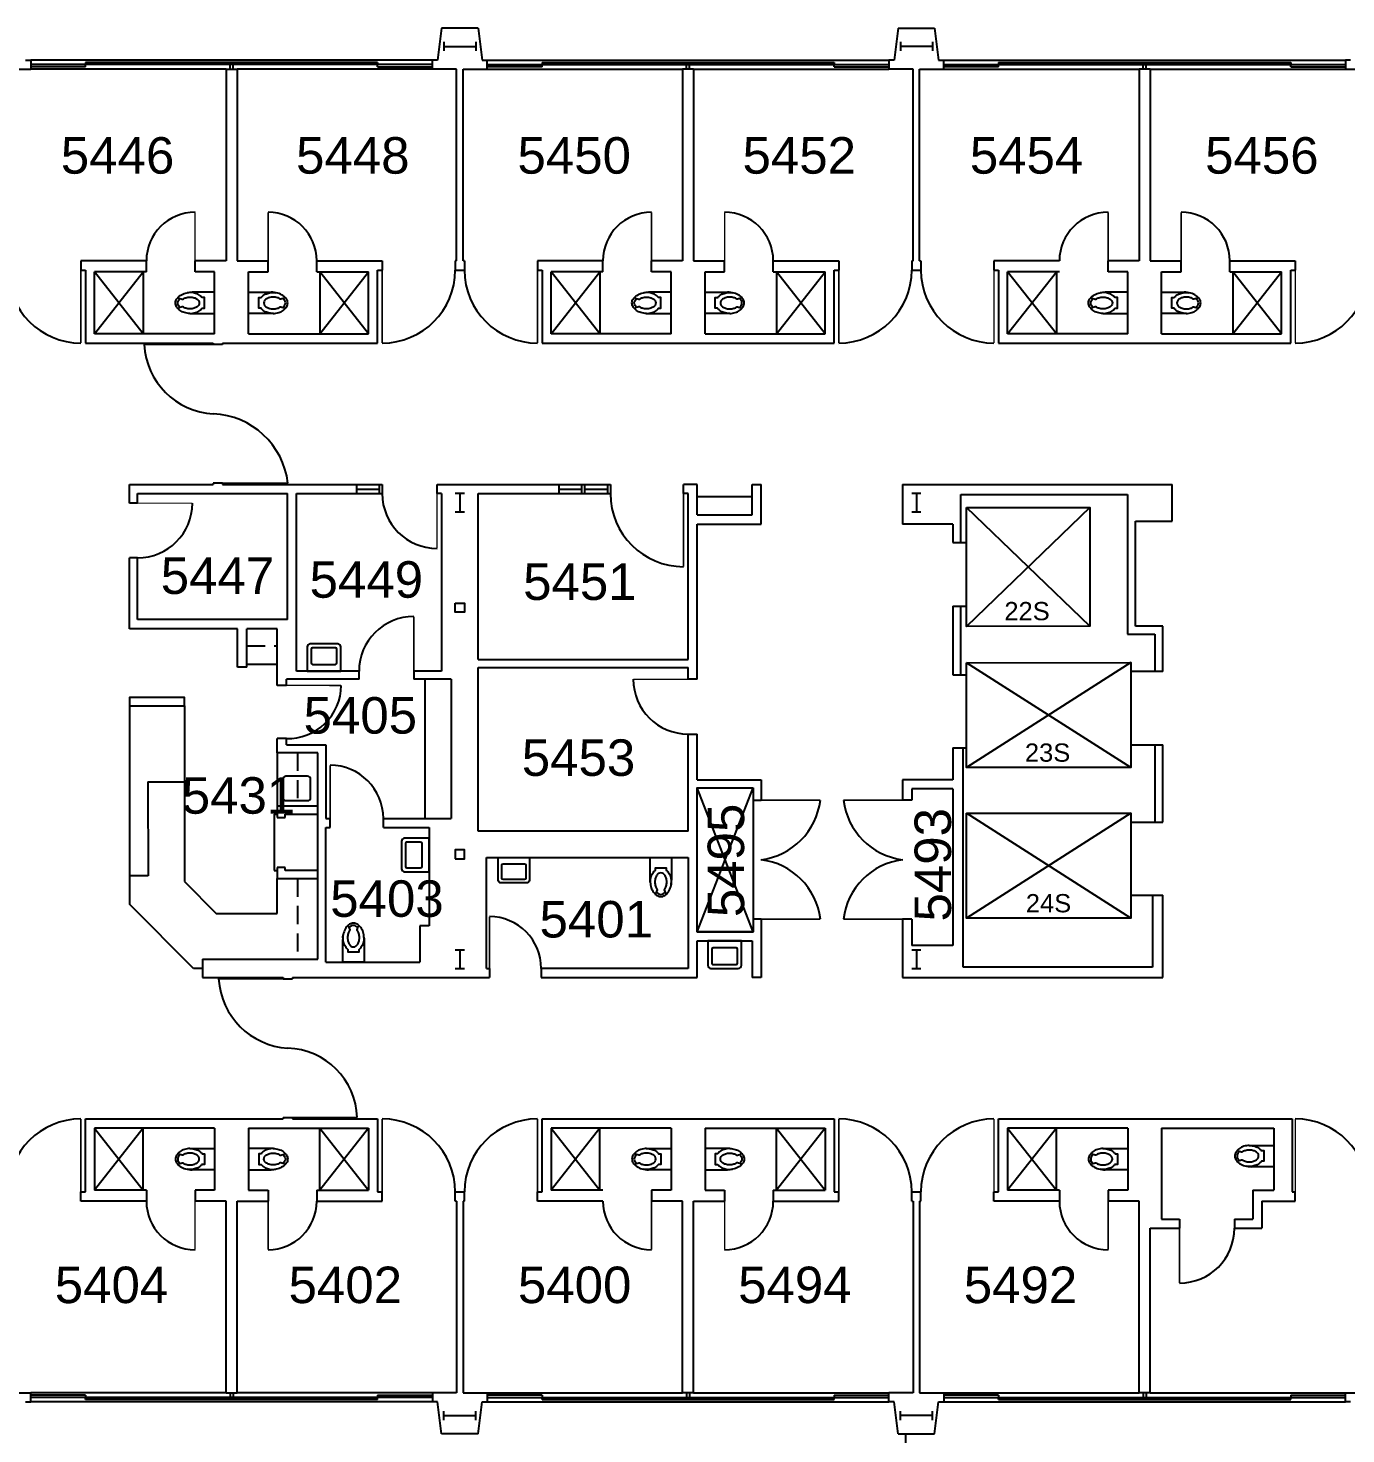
# Model space of a CAD drawing. Header units: inches. Extents: x -3174 to 3292, y 161 to 3697.
# Drawn here: x 1497 to 2363, y 1649 to 2574 of the extents above; entities that cross this region are included whole.
import ezdxf
from ezdxf.enums import TextEntityAlignment as Align

# ---------------------------------------------------------------- set-up
doc = ezdxf.new("R2010")
doc.units = ezdxf.units.IN
doc.header["$LTSCALE"] = 96
doc.header["$MEASUREMENT"] = 0
doc.linetypes.add('HIDDEN2', pattern=[0.1875, 0.125, -0.0625])
doc.layers.get('0').update_dxf_attribs({"linetype": 'CONTINUOUS'})
for name, color, linetype in [('A-ANNO-ROOM', 4, 'CONTINUOUS'), ('A-ANNO-TEXT', 4, 'CONTINUOUS'), ('A-COLS', 5, 'CONTINUOUS'), ('A-DOOR', 2, 'CONTINUOUS'), ('A-EQPM', 1, 'CONTINUOUS'), ('A-FLOR-CASE', 3, 'CONTINUOUS'), ('A-FLOR-CASE-UPPR', 3, 'HIDDEN2'), ('A-FLOR-EVTR', 1, 'CONTINUOUS'), ('A-FLOR-PFIX', 2, 'CONTINUOUS'), ('A-GLAZ', 2, 'CONTINUOUS'), ('A-GLAZ-SILL', 1, 'CONTINUOUS'), ('A-ROOF-LEVL-FINE', 1, 'CONTINUOUS'), ('A-WALL-FULL', 6, 'CONTINUOUS')]:
    doc.layers.add(name, color=color, linetype=linetype)
doc.styles.add('ARIAL', font='arial.ttf')

# ---------------------------------------------------------------- blocks, each defined once
blk = doc.blocks.new('P2477016')
for p, q in [((-3.603083, -23.831759), (-3.603083, -23.831759)), ((-2.504894, -21.068753), (-2.504894, -21.068753))]:
    blk.add_line(p, q)
for points in [[(-6.93083, -16.399601, -0.022673), (-7, -14.875), (-7, 0), (-3.020761, 0), (0, 0), (3.020761, 0), (7, 0), (7, -14.875)], [(-6.937926, -16.211212, -0.074934), (-6.387938, -12.562014, -0.085426), (-4.920528, -9.670474, -0.066386), (-3.550098, -8.264603), (-3.550098, -6.711212), (3.449902, -6.711212), (3.449902, -8.264603, -0.066386), (4.820333, -9.670474, -0.085426), (6.287743, -12.562014, -0.111314), (6.709134, -17.991061)], [(3.991504, -23.722377, -0.562484), (3.158962, -23.529526), (2.424162, -21.300368, -0.238976), (2.492058, -20.853364, 0.08035), (3.421006, -18.976205, 0.074934), (3.837731, -16.211212, 0.074934), (3.421006, -13.446218, 0.085426), (2.414145, -11.462194, 0.066386), (1.597345, -10.624271, 0.330534), (-1.69754, -10.624271, 0.066386), (-2.51434, -11.462194, 0.085426), (-3.521201, -13.446218, 0.074934), (-3.937926, -16.211212, 0.074934), (-3.521201, -18.976205, 0.08035), (-2.592253, -20.853364, -0.238976), (-2.524357, -21.300368), (-3.250575, -23.503493, -0.549653), (-4.069149, -23.710095)], [(0, -25.75, 0.143932), (2.498761, -25.015482, 0.107177), (4.949747, -22.564786, 0.077997), (6.431696, -19.212481, 0.065232), (7, -14.875)], [(-4.023967, -23.748064, 0.06085), (-2.498761, -25.015482, 0.143932), (0, -25.75)], [(-2.976493, -22.67201, 0.063273), (-1.687041, -23.754089, 0.143932), (0, -24.25)], [(0, -24.25, 0.143932), (1.687041, -23.754089, 0.059203), (2.902316, -22.750942)]]:
    blk.add_lwpolyline(points, format="xyb")
for centre, radius, start, end in [((5.443363, -16.211212), 12.38129, 180, 197.141641), ((2.746106, -17.043143), 9.558648, 197.141641, 216.672481), ((1.035634, -18.316811), 7.426057, 216.672481, 226.574161)]:
    blk.add_arc(centre, radius, start, end)
blk = doc.blocks.new('WC')
at = {"layer": 'A-FLOR-PFIX', "xscale": -1}
blk.add_blockref('P2477016', (0, 0), dxfattribs=at)
blk = doc.blocks.new('W-LAV2')
for p, q in [((17, 11), (1, 11)), ((1, 11), (1, -11)), ((5.5, 7.5), (5.5, -7.5)), ((15.5, 8.5), (6.5, 8.5)), ((16.5, -7.5), (16.5, 7.5)), ((19, -9), (19, 9)), ((6.5, -8.5), (15.5, -8.5)), ((1, -11), (17, -11))]:
    blk.add_line(p, q)
for centre, radius, start, end in [((17, 9), 2, 0, 90), ((6.5, 7.5), 1, 90, 180), ((15.5, 7.5), 1, 0, 90), ((6.5, -7.5), 1, 180, 270), ((15.5, -7.5), 1, 270, 0), ((17, -9), 2, 270, 0)]:
    blk.add_arc(centre, radius, start, end)
blk = doc.blocks.new('SINK')
blk.add_lwpolyline([(-9.14, 6), (-9.14, -6, 0.414214), (-7.14, -8), (7.14, -8, 0.414214), (9.14, -6), (9.14, 6, 0.414214), (7.14, 8), (-7.14, 8, 0.414214)], format="xyb", close=True)

msp = doc.modelspace()

# ---------------------------------------------------------------- linework, layer by layer
at = {"layer": 'A-COLS'}
for p, q in [((1770, 2564.5), (1770, 2558.5)), ((1770, 2561.5), (1791, 2561.5)), ((1791, 2564.5), (1791, 2558.5)), ((2070, 2564.5), (2070, 2558.5)), ((2091, 2561.5), (2070, 2561.5)), ((2091, 2564.5), (2091, 2558.5)), ((1783.5, 2267.5), (1777.5, 2267.5)), ((1780.5, 2267.5), (1780.5, 2255.5)), ((2083.5, 2267.5), (2077.5, 2267.5)), ((2080.5, 2267.5), (2080.5, 2255.5)), ((1777.5, 2255.5), (1783.5, 2255.5)), ((2077.5, 2255.5), (2083.5, 2255.5)), ((1783.5, 1967.5), (1777.5, 1967.5)), ((1783.5, 1967.5), (1777.5, 1967.5)), ((1780.5, 1967.5), (1780.5, 1955.5)), ((1780.5, 1967.5), (1780.5, 1955.5)), ((2083.5, 1967.5), (2077.5, 1967.5)), ((2083.5, 1967.5), (2077.5, 1967.5)), ((2080.5, 1967.5), (2080.5, 1955.5)), ((2080.5, 1967.5), (2080.5, 1955.5)), ((1777.5, 1955.5), (1783.5, 1955.5)), ((1777.5, 1955.5), (1783.5, 1955.5)), ((2077.5, 1955.5), (2083.5, 1955.5)), ((2077.5, 1955.5), (2083.5, 1955.5)), ((1770, 1658.5), (1770, 1664.5)), ((1791, 1658.5), (1791, 1664.5)), ((2070, 1658.5), (2070, 1664.5)), ((2091, 1658.5), (2091, 1664.5)), ((1770, 1661.5), (1791, 1661.5)), ((2091, 1661.5), (2070, 1661.5))]:
    msp.add_line(p, q, dxfattribs=at)
at = {"layer": 'A-DOOR'}
for points, const_width in [([(1606.5, 2420.5), (1606.5, 2452.5)], 1), ([(1654.5, 2420.5), (1654.5, 2452.5)], 1), ([(1906.5, 2420.5), (1906.5, 2452.5)], 1), ([(1954.5, 2420.5), (1954.5, 2452.5)], 1), ([(2206.5, 2420.5), (2206.5, 2452.5)], 1), ([(2254.5, 2420.5), (2254.5, 2452.5)], 1), ([(1531.5, 2414.5), (1531.5, 2366.5)], 1), ([(1729.5, 2414.5), (1729.5, 2366.5)], 1), ([(1831.5, 2414.5), (1831.5, 2366.5)], 1), ([(2029.5, 2414.5), (2029.5, 2366.5)], 1), ([(2131.5, 2414.5), (2131.5, 2366.5)], 1), ([(2329.5, 2414.5), (2329.5, 2366.5)], 1), ([(1573, 2365.5), (1618.5, 2365.5)], 1), ([(1624.5, 2274.5), (1667.5, 2274.5)], 1), ([(1765.5, 2267.5), (1765.5, 2231.5)], 1), ([(1927.5, 2267.5), (1927.5, 2219.5)], 1), ([(1568.75, 2261.26), (1604.75, 2261.26)], 0.75), ([(1750.25, 2150.75), (1750.25, 2186.75)], 1), ([(1930.5, 2145.5), (1894.5, 2145.5)], 1), ([(1666.5, 2141.5), (1702.5, 2141.46)], 1), ([(1695.25, 2054), (1695.25, 2089)], 1), ([(1978.5, 2066.02), (2017.5, 2066.02)], 1), ([(2071.5, 2066.02), (2032.5, 2066.02)], 1), ([(1800, 1955.5), (1800, 1989.5)], 1.03), ([(1978.5, 1987.88), (2017.5, 1987.88)], 1), ([(2071.5, 1987.88), (2032.5, 1987.88)], 1), ([(1667.5, 1948.5), (1622, 1948.5)], 1), ([(1667.5, 1857.5), (1713, 1857.5)], 1), ([(1531.5, 1808.5), (1531.5, 1856.5)], 1), ([(1729.5, 1808.5), (1729.5, 1856.5)], 1), ([(1831.5, 1808.5), (1831.5, 1856.5)], 1), ([(2029.5, 1808.5), (2029.5, 1856.5)], 1), ([(2131.5, 1808.5), (2131.5, 1856.5)], 1), ([(2329.5, 1808.5), (2329.5, 1856.5)], 1), ([(1606.5, 1802.5), (1606.5, 1770.5)], 1), ([(1654.5, 1802.5), (1654.5, 1770.5)], 1), ([(1906.5, 1802.5), (1906.5, 1770.5)], 1), ([(1954.5, 1802.5), (1954.5, 1770.5)], 1), ([(2206.5, 1802.5), (2206.5, 1770.5)], 1), ([(2253.5, 1784.62), (2253.5, 1748.62)], 1.12)]:
    msp.add_lwpolyline(points, dxfattribs=dict(at, const_width=const_width))
for centre, radius, start, end in [((1606.5, 2420.5), 32, 90, 180), ((1654.5, 2420.5), 32, 0, 90), ((1906.5, 2420.5), 32, 90, 180), ((1954.5, 2420.5), 32, 0, 90), ((2206.5, 2420.5), 32, 90, 180), ((2254.5, 2420.5), 32, 0, 90), ((1531.5, 2414.5), 48, 180, 270), ((1729.5, 2414.5), 48, 270, 0), ((1831.5, 2414.5), 48, 180, 270), ((2029.5, 2414.5), 48, 270, 0), ((2131.5, 2414.5), 48, 180, 270), ((2329.5, 2414.5), 48, 270, 0), ((1621.15, 2368.15), 48.22, 183.15119, 266.84881), ((1616.27, 2268.46), 51.58, 6.72017, 87.52203), ((1765.5, 2267.5), 36, 180, 270), ((1927.5, 2267.5), 48, 180, 270), ((1568.75, 2261.26), 36, 270, 0), ((1750.25, 2150.75), 36, 90, 180), ((1930.5, 2145.5), 36, 180, 270), ((1667.38, 2141.61), 35.12, 268.56718, 359.74781), ((1695.25, 2054), 35, 0, 90), ((1972.68, 2071.59), 45.09, 277.41359, 352.89633), ((2077.32, 2071.59), 45.09, 187.10367, 262.58641), ((1972.98, 1982.44), 44.78, 6.97301, 82.9235), ((2077.02, 1982.44), 44.78, 97.0765, 173.02699), ((1800, 1955.5), 34, 0, 90), ((1670.55, 1951.55), 48.65, 183.59695, 266.40305), ((1666.05, 1856.05), 46.97, 1.76418, 88.23582), ((1531.5, 1808.5), 48, 90, 180), ((1729.5, 1808.5), 48, 0, 90), ((1831.5, 1808.5), 48, 90, 180), ((2029.5, 1808.5), 48, 0, 90), ((2131.5, 1808.5), 48, 90, 180), ((2329.5, 1808.5), 48, 0, 90), ((1606.5, 1802.5), 32, 180, 270), ((1654.5, 1802.5), 32, 270, 0), ((1906.5, 1802.5), 32, 180, 270), ((1954.5, 1802.5), 32, 270, 0), ((2206.5, 1802.5), 32, 180, 270), ((2253.5, 1784.62), 36, 270, 0)]:
    msp.add_arc(centre, radius, start, end, dxfattribs=at)
at = {"layer": 'A-EQPM'}
msp.add_line((1757.75, 2054), (1757.75, 2145.5), dxfattribs=at)
at = {"layer": 'A-FLOR-CASE'}
for p, q in [((1972.5, 2265.5), (1936.5, 2265.5)), ((1640.5, 2155.5), (1660.5, 2155.5)), ((1563.5, 2128), (1563.5, 1997.7)), ((1599.5, 2128), (1599.5, 2012.56)), ((1660.5, 2097.25), (1660.5, 2062)), ((1575.5, 2078), (1599.5, 2078)), ((1575.5, 2078), (1575.59, 2016.22)), ((1658.5, 2056.75), (1658.5, 2019.75)), ((1658.5, 2056.75), (1660.5, 2056.75)), ((1575.59, 2016.22), (1563.59, 2016.22)), ((1658.5, 2019.75), (1660.5, 2019.75)), ((1660.5, 1991.5), (1660.5, 2014.5)), ((1599.5, 2012.56), (1620.46, 1991.5)), ((1605.5, 1955.5), (1563.5, 1997.7)), ((1620.46, 1991.5), (1660.5, 1991.5)), ((1611.5, 1955.5), (1605.5, 1955.5))]:
    msp.add_line(p, q, dxfattribs=at)
at = {"layer": 'A-FLOR-CASE-UPPR'}
for p, q in [((1640.5, 2167.5), (1660.5, 2167.5)), ((1673.87, 2097.25), (1673.87, 2062)), ((1673.87, 2014.5), (1673.87, 1961.5))]:
    msp.add_line(p, q, dxfattribs=at)
at = {"layer": 'A-FLOR-EVTR'}
for p, q in [((2194.5, 2258.5), (2113.5, 2180.21)), ((2194.5, 2180.5), (2113.5, 2258.5)), ((2221.5, 2156.5), (2113.5, 2087.5)), ((2221.5, 2087.5), (2113.5, 2156.21)), ((1973.25, 1979.5), (1936.5, 2074.25)), ((1936.5, 1979.5), (1973.25, 2074.25)), ((2221.5, 1988.5), (2113.5, 2057.5)), ((2221.5, 2057.5), (2113.5, 1988.5))]:
    msp.add_line(p, q, dxfattribs=at)
for points in [[(2113.5, 2258.5), (2194.5, 2258.5), (2194.5, 2180.5), (2113.5, 2180.21)], [(2113.5, 2156.21), (2221.5, 2156.5), (2221.5, 2087.5), (2113.5, 2087.5)], [(1973.25, 2074.25), (1973.25, 1979.5), (1936.5, 1979.5), (1936.5, 2074.25), (1973.25, 2074.25)], [(2113.5, 2057.5), (2221.5, 2057.5), (2221.5, 1988.5), (2113.5, 1988.5)]]:
    msp.add_lwpolyline(points, close=True, dxfattribs=at)
at = {"layer": 'A-FLOR-PFIX'}
for p, q in [((1572.5, 2372.5), (1540.5, 2413.25)), ((1540.5, 2372.5), (1572.5, 2413.25)), ((1572.5, 2413.25), (1572.5, 2372.5)), ((1720.5, 2372.5), (1688.5, 2413.25)), ((1688.5, 2372.5), (1720.5, 2413.25)), ((1688.5, 2413.25), (1688.5, 2372.5)), ((1840.5, 2372.5), (1872.5, 2413.25)), ((1872.5, 2372.5), (1840.5, 2413.25)), ((1872.5, 2413.25), (1872.5, 2372.5)), ((1988.5, 2372.5), (2020.5, 2413.25)), ((2020.5, 2372.5), (1988.5, 2413.25)), ((1988.5, 2413.25), (1988.5, 2372.5)), ((2172.5, 2372.5), (2140.5, 2413.25)), ((2140.5, 2372.5), (2172.5, 2413.25)), ((2172.5, 2413.25), (2172.5, 2372.5)), ((2288.5, 2372.5), (2320.5, 2413.25)), ((2288.5, 2413.25), (2288.5, 2372.5)), ((2320.5, 2372.5), (2288.5, 2413.25)), ((1540.5, 1850.5), (1572.5, 1809.75)), ((1572.5, 1850.5), (1540.5, 1809.75)), ((1572.5, 1809.75), (1572.5, 1850.5)), ((1688.5, 1809.75), (1688.5, 1850.5)), ((1688.5, 1850.5), (1720.5, 1809.75)), ((1720.5, 1850.5), (1688.5, 1809.75)), ((1872.5, 1850.5), (1840.5, 1809.75)), ((1840.5, 1850.5), (1872.5, 1809.75)), ((1872.5, 1809.75), (1872.5, 1850.5)), ((1988.5, 1850.5), (2020.5, 1809.75)), ((2020.5, 1850.5), (1988.5, 1809.75)), ((1988.5, 1809.75), (1988.5, 1850.5)), ((2140.5, 1850.5), (2172.5, 1809.75)), ((2172.5, 1850.5), (2140.5, 1809.75)), ((2172.5, 1809.75), (2172.5, 1850.5))]:
    msp.add_line(p, q, dxfattribs=at)
at = {"layer": 'A-GLAZ'}
for p, q in [((1630.5, 2551), (1534.5, 2551)), ((1534.5, 2551), (1534.5, 2549.5)), ((1629.5, 2546.5), (1629.5, 2551)), ((1726.5, 2551), (1630.5, 2551)), ((1631.5, 2546.5), (1631.5, 2551)), ((1726.5, 2551), (1726.5, 2549.5)), ((1834.5, 2551), (1930.5, 2551)), ((1834.5, 2551), (1834.5, 2549.5)), ((1929.5, 2546.5), (1929.5, 2551)), ((1930.5, 2551), (2026.5, 2551)), ((1931.5, 2546.5), (1931.5, 2551)), ((2026.5, 2551), (2026.5, 2549.5)), ((2134.5, 2551), (2230.5, 2551)), ((2134.5, 2551), (2134.5, 2549.5)), ((2229.5, 2546.5), (2229.5, 2551)), ((2230.5, 2551), (2326.5, 2551)), ((2231.5, 2546.5), (2231.5, 2551)), ((2326.5, 2551), (2326.5, 2549.5)), ((1534.5, 2549.5), (1498.5, 2549.5)), ((1534.5, 2548), (1498.5, 2548)), ((1630.5, 2549.5), (1534.5, 2549.5)), ((1534.5, 2548), (1534.5, 2549.5)), ((1726.5, 2549.5), (1630.5, 2549.5)), ((1762.5, 2549.5), (1726.5, 2549.5)), ((1726.5, 2548), (1726.5, 2549.5)), ((1726.5, 2548), (1762.5, 2548)), ((1798.5, 2549.5), (1834.5, 2549.5)), ((1834.5, 2548), (1798.5, 2548)), ((1834.5, 2549.5), (1930.5, 2549.5)), ((1834.5, 2548), (1834.5, 2549.5)), ((1930.5, 2549.5), (2026.5, 2549.5)), ((2026.5, 2549.5), (2062.5, 2549.5)), ((2026.5, 2548), (2026.5, 2549.5)), ((2026.5, 2548), (2062.5, 2548)), ((2098.5, 2549.5), (2134.5, 2549.5)), ((2134.5, 2548), (2098.5, 2548)), ((2134.5, 2549.5), (2230.5, 2549.5)), ((2134.5, 2548), (2134.5, 2549.5)), ((2230.5, 2549.5), (2326.5, 2549.5)), ((2326.5, 2549.5), (2362.5, 2549.5)), ((2326.5, 2548), (2326.5, 2549.5)), ((2326.5, 2548), (2362.5, 2548)), ((1712.5, 2270.5), (1727.5, 2270.5)), ((1845.5, 2270.5), (1860.5, 2270.5)), ((1862.5, 2270.5), (1877.5, 2270.5)), ((1534.5, 1675), (1498.5, 1675)), ((1534.5, 1673.5), (1498.5, 1673.5)), ((1534.5, 1675), (1534.5, 1673.5)), ((1630.5, 1673.5), (1534.5, 1673.5)), ((1534.5, 1672), (1534.5, 1673.5)), ((1629.5, 1676.5), (1629.5, 1672)), ((1726.5, 1673.5), (1630.5, 1673.5)), ((1631.5, 1676.5), (1631.5, 1672)), ((1726.5, 1675), (1762.5, 1675)), ((1726.5, 1675), (1726.5, 1673.5)), ((1762.5, 1673.5), (1726.5, 1673.5)), ((1726.5, 1672), (1726.5, 1673.5)), ((1834.5, 1675), (1798.5, 1675)), ((1798.5, 1673.5), (1834.5, 1673.5)), ((1834.5, 1675), (1834.5, 1673.5)), ((1834.5, 1673.5), (1930.5, 1673.5)), ((1834.5, 1672), (1834.5, 1673.5)), ((1929.5, 1676.5), (1929.5, 1672)), ((1930.5, 1673.5), (2026.5, 1673.5)), ((1931.5, 1676.5), (1931.5, 1672)), ((2026.5, 1675), (2062.5, 1675)), ((2026.5, 1675), (2026.5, 1673.5)), ((2026.5, 1673.5), (2062.5, 1673.5)), ((2026.5, 1672), (2026.5, 1673.5)), ((2134.5, 1675), (2098.5, 1675)), ((2098.5, 1673.5), (2134.5, 1673.5)), ((2134.5, 1675), (2134.5, 1673.5)), ((2134.5, 1673.5), (2230.5, 1673.5)), ((2134.5, 1672), (2134.5, 1673.5)), ((2229.5, 1676.5), (2229.5, 1672)), ((2230.5, 1673.5), (2326.5, 1673.5)), ((2231.5, 1676.5), (2231.5, 1672)), ((2326.5, 1675), (2362.5, 1675)), ((2326.5, 1675), (2326.5, 1673.5)), ((2326.5, 1673.5), (2362.5, 1673.5)), ((2326.5, 1672), (2326.5, 1673.5)), ((1630.5, 1672), (1534.5, 1672)), ((1726.5, 1672), (1630.5, 1672)), ((1834.5, 1672), (1930.5, 1672)), ((1930.5, 1672), (2026.5, 1672)), ((2134.5, 1672), (2230.5, 1672)), ((2230.5, 1672), (2326.5, 1672))]:
    msp.add_line(p, q, dxfattribs=at)
at = {"layer": 'A-GLAZ-SILL'}
for p, q in [((1762.5, 2552.5), (1498.5, 2552.5)), ((1798.5, 2552.5), (2062.5, 2552.5)), ((2098.5, 2552.5), (2362.5, 2552.5)), ((1626.88, 2546.5), (1498.5, 2546.5)), ((1762.5, 2546.5), (1634.12, 2546.5)), ((1798.5, 2546.5), (1926.88, 2546.5)), ((1934.12, 2546.5), (2062.5, 2546.5)), ((2098.5, 2546.5), (2226.88, 2546.5)), ((2234.12, 2546.5), (2362.5, 2546.5)), ((1712.5, 2273.5), (1727.5, 2273.5)), ((1845.5, 2273.5), (1860.5, 2273.5)), ((1862.5, 2273.5), (1877.5, 2273.5)), ((1712.5, 2267.5), (1727.5, 2267.5)), ((1845.5, 2267.5), (1860.5, 2267.5)), ((1862.5, 2267.5), (1877.5, 2267.5)), ((1626.88, 1676.5), (1498.5, 1676.5)), ((1762.5, 1676.5), (1634.12, 1676.5)), ((1798.5, 1676.5), (1926.88, 1676.5)), ((1934.12, 1676.5), (2062.5, 1676.5)), ((2098.5, 1676.5), (2226.88, 1676.5)), ((2234.12, 1676.5), (2362.5, 1676.5)), ((1762.5, 1670.5), (1498.5, 1670.5)), ((1798.5, 1670.5), (2062.5, 1670.5)), ((2098.5, 1670.5), (2362.5, 1670.5))]:
    msp.add_line(p, q, dxfattribs=at)
at = {"layer": 'A-ROOF-LEVL-FINE'}
msp.add_lwpolyline([(2073.61, 1642.96), (2073.61, 1649.5)], dxfattribs=at)
at = {"layer": 'A-WALL-FULL'}
for p, q in [((1768.5, 2573.5), (1765.88, 2552.5)), ((1792.5, 2573.5), (1768.5, 2573.5)), ((1792.5, 2573.5), (1795.12, 2552.5)), ((2068.5, 2573.5), (2065.88, 2552.5)), ((2068.5, 2573.5), (2092.5, 2573.5)), ((2092.5, 2573.5), (2095.12, 2552.5)), ((1495.12, 2552.5), (1498.5, 2552.5)), ((1498.5, 2552.5), (1498.5, 2546.5)), ((1765.88, 2552.5), (1762.5, 2552.5)), ((1762.5, 2546.5), (1762.5, 2552.5)), ((1795.12, 2552.5), (1798.5, 2552.5)), ((1798.5, 2546.5), (1798.5, 2552.5)), ((2065.88, 2552.5), (2062.5, 2552.5)), ((2062.5, 2552.5), (2062.5, 2546.5)), ((2095.12, 2552.5), (2098.5, 2552.5)), ((2098.5, 2546.5), (2098.5, 2552.5)), ((2365.88, 2552.5), (2362.5, 2552.5)), ((2362.5, 2552.5), (2362.5, 2546.5)), ((1483.62, 2546.5), (1498.5, 2546.5)), ((1626.88, 2546.5), (1626.88, 2420.5)), ((1626.88, 2546.5), (1634.12, 2546.5)), ((1634.12, 2546.5), (1634.12, 2420.5)), ((1778.38, 2546.5), (1762.5, 2546.5)), ((1778.38, 2420.5), (1778.38, 2546.5)), ((1782.62, 2420.5), (1782.62, 2546.5)), ((1782.62, 2546.5), (1798.5, 2546.5)), ((1926.88, 2546.5), (1926.88, 2420.5)), ((1934.12, 2546.5), (1926.88, 2546.5)), ((1934.12, 2546.5), (1934.12, 2420.5)), ((2078.38, 2546.5), (2062.5, 2546.5)), ((2078.38, 2420.5), (2078.38, 2546.5)), ((2082.62, 2420.5), (2082.62, 2546.5)), ((2082.62, 2546.5), (2098.5, 2546.5)), ((2226.88, 2546.5), (2226.88, 2420.5)), ((2234.12, 2546.5), (2226.88, 2546.5)), ((2234.12, 2546.5), (2234.12, 2420.5)), ((2362.5, 2546.5), (2378.38, 2546.5)), ((1574.5, 2420.5), (1531.5, 2420.5)), ((1531.5, 2420.5), (1531.5, 2414.5)), ((1531.5, 2414.5), (1534.5, 2414.5)), ((1534.5, 2414.5), (1534.5, 2366.5)), ((1574.5, 2413.25), (1540.5, 2413.25)), ((1540.5, 2372.5), (1540.5, 2413.25)), ((1574.5, 2413.25), (1574.5, 2420.5)), ((1626.88, 2420.5), (1606.5, 2420.5)), ((1606.5, 2413.25), (1606.5, 2420.5)), ((1619.38, 2413.25), (1606.5, 2413.25)), ((1619.38, 2372.5), (1619.38, 2413.25)), ((1634.12, 2420.5), (1654.5, 2420.5)), ((1641.62, 2372.5), (1641.62, 2413.25)), ((1641.62, 2413.25), (1654.5, 2413.25)), ((1654.5, 2413.25), (1654.5, 2420.5)), ((1686.5, 2420.5), (1729.5, 2420.5)), ((1686.5, 2413.25), (1686.5, 2420.5)), ((1686.5, 2413.25), (1720.5, 2413.25)), ((1720.5, 2372.5), (1720.5, 2413.25)), ((1726.5, 2366.5), (1726.5, 2414.5)), ((1726.5, 2414.5), (1729.5, 2414.5)), ((1729.5, 2420.5), (1729.5, 2414.5)), ((1778.38, 2420.5), (1777.5, 2420.5)), ((1777.5, 2420.5), (1777.5, 2414.5)), ((1777.5, 2414.5), (1783.5, 2414.5)), ((1783.5, 2420.5), (1782.62, 2420.5)), ((1783.5, 2420.5), (1783.5, 2414.5)), ((1874.5, 2420.5), (1831.5, 2420.5)), ((1831.5, 2420.5), (1831.5, 2414.5)), ((1831.5, 2414.5), (1834.5, 2414.5)), ((1834.5, 2414.5), (1834.5, 2366.5)), ((1840.5, 2372.5), (1840.5, 2413.25)), ((1874.5, 2413.25), (1840.5, 2413.25)), ((1874.5, 2413.25), (1874.5, 2420.5)), ((1926.88, 2420.5), (1906.5, 2420.5)), ((1906.5, 2413.25), (1906.5, 2420.5)), ((1919.38, 2413.25), (1906.5, 2413.25)), ((1919.38, 2372.5), (1919.38, 2413.25)), ((1934.12, 2420.5), (1954.5, 2420.5)), ((1941.62, 2413.25), (1954.5, 2413.25)), ((1941.62, 2372.5), (1941.62, 2413.25)), ((1954.5, 2413.25), (1954.5, 2420.5)), ((1986.5, 2420.5), (2029.5, 2420.5)), ((1986.5, 2413.25), (1986.5, 2420.5)), ((1986.5, 2413.25), (2020.5, 2413.25)), ((2020.5, 2372.5), (2020.5, 2413.25)), ((2026.5, 2366.5), (2026.5, 2414.5)), ((2026.5, 2414.5), (2029.5, 2414.5)), ((2029.5, 2420.5), (2029.5, 2414.5)), ((2077.5, 2420.5), (2078.38, 2420.5)), ((2077.5, 2420.5), (2077.5, 2414.5)), ((2077.5, 2414.5), (2083.5, 2414.5)), ((2082.62, 2420.5), (2083.5, 2420.5)), ((2083.5, 2420.5), (2083.5, 2414.5)), ((2174.5, 2420.5), (2131.5, 2420.5)), ((2131.5, 2420.5), (2131.5, 2414.5)), ((2131.5, 2414.5), (2134.5, 2414.5)), ((2134.5, 2414.5), (2134.5, 2366.5)), ((2174.5, 2413.25), (2140.5, 2413.25)), ((2140.5, 2372.5), (2140.5, 2413.25)), ((2226.88, 2420.5), (2206.5, 2420.5)), ((2206.5, 2413.25), (2206.5, 2420.5)), ((2219.38, 2413.25), (2206.5, 2413.25)), ((2219.38, 2372.5), (2219.38, 2413.25)), ((2234.12, 2420.5), (2254.5, 2420.5)), ((2241.62, 2372.5), (2241.62, 2413.25)), ((2241.62, 2413.25), (2254.5, 2413.25)), ((2254.5, 2413.25), (2254.5, 2420.5)), ((2286.5, 2420.5), (2329.5, 2420.5)), ((2286.5, 2413.25), (2286.5, 2420.5)), ((2286.5, 2413.25), (2320.5, 2413.25)), ((2320.5, 2372.5), (2320.5, 2413.25)), ((2326.5, 2366.5), (2326.5, 2414.5)), ((2326.5, 2414.5), (2329.5, 2414.5)), ((2329.5, 2420.5), (2329.5, 2414.5)), ((1534.5, 2366.5), (1618.5, 2366.5)), ((1619.38, 2372.5), (1540.5, 2372.5)), ((1618.5, 2366.5), (1618.5, 2365.5)), ((1624.5, 2365.5), (1618.5, 2365.5)), ((1624.5, 2366.5), (1624.5, 2365.5)), ((1624.5, 2366.5), (1726.5, 2366.5)), ((1641.62, 2372.5), (1720.5, 2372.5)), ((1834.5, 2366.5), (2026.5, 2366.5)), ((1919.38, 2372.5), (1840.5, 2372.5)), ((1941.62, 2372.5), (2020.5, 2372.5)), ((2134.5, 2366.5), (2326.5, 2366.5)), ((2219.38, 2372.5), (2140.5, 2372.5)), ((2241.62, 2372.5), (2320.5, 2372.5)), ((1563.5, 2273.5), (1618.5, 2273.5)), ((1563.5, 2261.26), (1563.5, 2273.5)), ((1624.5, 2274.5), (1618.5, 2274.5)), ((1618.5, 2274.5), (1618.5, 2273.5)), ((1624.5, 2274.5), (1624.5, 2273.5)), ((1624.5, 2273.5), (1712.5, 2273.5)), ((1712.5, 2273.5), (1712.5, 2267.5)), ((1727.5, 2273.5), (1727.5, 2267.5)), ((1727.5, 2273.5), (1729.5, 2273.5)), ((1729.5, 2273.5), (1729.5, 2267.5)), ((1765.5, 2267.5), (1765.5, 2273.5)), ((1765.5, 2273.5), (1845.5, 2273.5)), ((1845.5, 2273.5), (1845.5, 2267.5)), ((1860.5, 2273.5), (1860.5, 2267.5)), ((1860.5, 2273.5), (1862.5, 2273.5)), ((1862.5, 2273.5), (1862.5, 2267.5)), ((1877.5, 2273.5), (1877.5, 2267.5)), ((1877.5, 2273.5), (1879.5, 2273.5)), ((1879.5, 2273.5), (1879.5, 2267.5)), ((1927.5, 2267.5), (1927.5, 2273.5)), ((1936.5, 2273.5), (1927.5, 2273.5)), ((1936.5, 2253.5), (1936.5, 2273.5)), ((1972.5, 2253.5), (1972.5, 2273.5)), ((1972.5, 2273.5), (1978.5, 2273.5)), ((1978.5, 2247.5), (1978.5, 2273.5)), ((2071.5, 2273.5), (2248.5, 2273.5)), ((2071.5, 2273.5), (2071.5, 2247.5)), ((2248.5, 2249.5), (2248.5, 2273.5)), ((1568.75, 2267.5), (1667.25, 2267.5)), ((1568.75, 2261.26), (1568.75, 2267.5)), ((1667.25, 2184.75), (1667.25, 2267.5)), ((1673.25, 2267.5), (1712.5, 2267.5)), ((1673.25, 2150.75), (1673.25, 2267.5)), ((1727.5, 2267.5), (1729.5, 2267.5)), ((1768.5, 2267.5), (1765.5, 2267.5)), ((1768.5, 2267.5), (1768.5, 2150.75)), ((1792.5, 2267.5), (1845.5, 2267.5)), ((1792.5, 2158.5), (1792.5, 2267.5)), ((1860.5, 2267.5), (1862.5, 2267.5)), ((1877.5, 2267.5), (1879.5, 2267.5)), ((1930.5, 2267.5), (1927.5, 2267.5)), ((1930.5, 2158.5), (1930.5, 2267.5)), ((2109.75, 2267.02), (2219.25, 2267.02)), ((2109.75, 2235.5), (2109.75, 2267.02)), ((2219.25, 2267.02), (2219.25, 2175.25)), ((1568.75, 2261.26), (1563.5, 2261.26)), ((1936.5, 2253.5), (1972.5, 2253.5)), ((1936.5, 2247.5), (1978.5, 2247.5)), ((1936.5, 2145.5), (1936.5, 2247.5)), ((2104.5, 2247.5), (2071.5, 2247.5)), ((2104.5, 2247.5), (2104.5, 2235.5)), ((2224.5, 2180.5), (2224.5, 2249.5)), ((2224.5, 2249.5), (2248.5, 2249.5)), ((2104.5, 2235.5), (2113.5, 2235.5)), ((1563.5, 2178.75), (1563.5, 2225.26)), ((1568.75, 2225.26), (1563.5, 2225.26)), ((1568.75, 2184.75), (1568.75, 2225.26)), ((2104.5, 2193.5), (2104.5, 2148.5)), ((2104.5, 2193.5), (2113.5, 2193.5)), ((2109.75, 2148.5), (2109.75, 2193.5)), ((1667.25, 2184.75), (1568.75, 2184.75)), ((1634.5, 2178.75), (1563.5, 2178.75)), ((1634.5, 2153.5), (1634.5, 2178.75)), ((1660.5, 2178.75), (1640.5, 2178.75)), ((1640.5, 2153.5), (1640.5, 2178.75)), ((1660.5, 2141.5), (1660.5, 2178.75)), ((2219.25, 2175.25), (2237.25, 2175.25)), ((2242.5, 2180.5), (2224.5, 2180.5)), ((2237.25, 2175.25), (2237.25, 2150.5)), ((2242.5, 2150.5), (2242.5, 2180.5)), ((1640.5, 2153.5), (1634.5, 2153.5)), ((1792.5, 2158.5), (1930.5, 2158.5)), ((1792.5, 2153.25), (1930.5, 2153.25)), ((1792.5, 2045.62), (1792.5, 2153.25)), ((1930.5, 2145.5), (1930.5, 2153.25)), ((1666.5, 2141.5), (1666.5, 2145.5)), ((1714.25, 2145.5), (1666.5, 2145.5)), ((1714.25, 2150.75), (1673.25, 2150.75)), ((1714.25, 2145.5), (1714.25, 2150.75)), ((1768.5, 2150.75), (1750.25, 2150.75)), ((1750.25, 2150.75), (1750.25, 2145.5)), ((1774.75, 2145.5), (1750.25, 2145.5)), ((1774.75, 2145.5), (1774.75, 2054)), ((1936.5, 2145.5), (1930.5, 2145.5)), ((2104.5, 2148.5), (2113.5, 2148.5)), ((2242.5, 2150.5), (2221.5, 2150.5)), ((1666.5, 2141.5), (1660.5, 2141.5)), ((1930.5, 2045.62), (1930.5, 2109.5)), ((1930.5, 2109.5), (1936.5, 2109.5)), ((1936.5, 2079.5), (1936.5, 2109.5)), ((1666.5, 2106.5), (1660.5, 2106.5)), ((1660.5, 2097.25), (1660.5, 2106.5)), ((1666.5, 2102.5), (1666.5, 2106.5)), ((1666.5, 2102.5), (1692.5, 2102.5)), ((1692.5, 2102.5), (1692.5, 2054)), ((2104.5, 2100.5), (2113.5, 2100.5)), ((2104.5, 2100.5), (2104.5, 2079.5)), ((2111.25, 1956.25), (2111.25, 2100.5)), ((2221.5, 2102.5), (2242.5, 2102.5)), ((2237.25, 2102.5), (2237.25, 2051.5)), ((2242.5, 2051.5), (2242.5, 2102.5)), ((1687.25, 2097.25), (1660.5, 2097.25)), ((1687.25, 1961.5), (1687.25, 2097.25)), ((1936.5, 2079.5), (1978.5, 2079.5)), ((1978.5, 2079.5), (1978.5, 2065.88)), ((2104.5, 2079.5), (2071.5, 2079.5)), ((2071.5, 2079.5), (2071.5, 2066.02)), ((1936.5, 1979.5), (1936.5, 2074.25)), ((1936.5, 2074.25), (1973.25, 2074.25)), ((1973.25, 2074.25), (1973.25, 2065.88)), ((2077.5, 2073.5), (2077.5, 2066.02)), ((2104.5, 2073.5), (2077.5, 2073.5)), ((2104.5, 2073.5), (2104.5, 1970.5)), ((1687.25, 2062), (1660.5, 2062)), ((1660.5, 2062), (1660.5, 2054.75)), ((1978.5, 2065.88), (1973.25, 2065.88)), ((2077.5, 2066.02), (2071.5, 2066.02)), ((1660.5, 2054.75), (1665.75, 2054.75)), ((1665.75, 2056.75), (1687.25, 2056.75)), ((1665.75, 2054.75), (1665.75, 2056.75)), ((1692.5, 2054), (1695.25, 2054)), ((1695.25, 2048), (1695.25, 2054)), ((1730.25, 2048), (1730.25, 2054)), ((1730.25, 2054), (1774.75, 2054)), ((2221.5, 2051.5), (2242.5, 2051.5)), ((1692.5, 1959.5), (1692.5, 2048)), ((1692.5, 2048), (1695.25, 2048)), ((1730.25, 2048), (1760.25, 2048)), ((1760.25, 2048), (1760.25, 1983.5)), ((1930.5, 2045.62), (1792.5, 2045.62)), ((1798, 1955.5), (1798, 2028.38)), ((1798, 2028.38), (1930.62, 2028.38)), ((1930.62, 2028.38), (1930.62, 1955.5)), ((1665.75, 2021.85), (1660.5, 2021.75)), ((1660.5, 2021.75), (1660.5, 2014.5)), ((1660.5, 2014.5), (1687.25, 2014.5)), ((1665.75, 2019.75), (1665.75, 2021.85)), ((1687.25, 2019.75), (1665.75, 2019.75)), ((2221.5, 2003.5), (2242.5, 2003.5)), ((2235.75, 2003.5), (2235.75, 1956.25)), ((2242.5, 1949.5), (2242.5, 2003.5)), ((1978.5, 1987.88), (1973.25, 1987.88)), ((1973.25, 1987.88), (1973.25, 1979.5)), ((1978.5, 1987.88), (1978.5, 1949.5)), ((2077.5, 1987.88), (2071.5, 1987.88)), ((2071.5, 1987.88), (2071.5, 1949.5)), ((2077.5, 1987.88), (2077.5, 1970.5)), ((1760.25, 1983.5), (1754.25, 1983.5)), ((1754.25, 1983.5), (1754.25, 1959.5)), ((1936.5, 1979.5), (1973.25, 1979.5)), ((1936.5, 1973.5), (1972.5, 1973.5)), ((1936.5, 1949.5), (1936.5, 1973.5)), ((1972.5, 1973.5), (1972.5, 1949.5)), ((2104.5, 1970.5), (2077.5, 1970.5)), ((1611.5, 1961.5), (1687.25, 1961.5)), ((1611.5, 1961.5), (1611.5, 1949.5)), ((1692.5, 1959.5), (1754.25, 1959.5)), ((1798, 1955.5), (1800, 1955.5)), ((1800, 1955.5), (1800, 1949.5)), ((1834, 1955.5), (1834, 1949.5)), ((1930.62, 1955.5), (1834, 1955.5)), ((2235.75, 1956.25), (2111.25, 1956.25)), ((1611.5, 1949.5), (1664.5, 1949.5)), ((1664.5, 1949.5), (1664.5, 1948.5)), ((1664.5, 1948.5), (1670.5, 1948.5)), ((1670.5, 1949.5), (1670.5, 1948.5)), ((1670.5, 1949.5), (1800, 1949.5)), ((1834, 1949.5), (1936.5, 1949.5)), ((1978.5, 1949.5), (1972.5, 1949.5)), ((2071.5, 1949.5), (2242.5, 1949.5)), ((1664.5, 1857.5), (1670.5, 1857.5)), ((1664.5, 1857.5), (1664.5, 1856.5)), ((1670.5, 1857.5), (1670.5, 1856.5)), ((1534.5, 1856.5), (1664.5, 1856.5)), ((1534.5, 1808.5), (1534.5, 1856.5)), ((1619.38, 1850.5), (1540.5, 1850.5)), ((1540.5, 1850.5), (1540.5, 1809.75)), ((1619.38, 1850.5), (1619.38, 1809.75)), ((1641.62, 1850.5), (1720.5, 1850.5)), ((1641.62, 1850.5), (1641.62, 1809.75)), ((1670.5, 1856.5), (1726.5, 1856.5)), ((1720.5, 1850.5), (1720.5, 1809.75)), ((1726.5, 1856.5), (1726.5, 1808.5)), ((1834.5, 1856.5), (2026.5, 1856.5)), ((1834.5, 1808.5), (1834.5, 1856.5)), ((1919.38, 1850.5), (1840.5, 1850.5)), ((1840.5, 1850.5), (1840.5, 1809.75)), ((1919.38, 1850.5), (1919.38, 1809.75)), ((1941.62, 1850.5), (2020.5, 1850.5)), ((1941.62, 1850.5), (1941.62, 1809.75)), ((2020.5, 1850.5), (2020.5, 1809.75)), ((2026.5, 1856.5), (2026.5, 1808.5)), ((2134.5, 1856.5), (2327.5, 1856.5)), ((2134.5, 1808.5), (2134.5, 1856.5)), ((2219.38, 1850.5), (2140.5, 1850.5)), ((2140.5, 1850.5), (2140.5, 1809.75)), ((2219.38, 1850.5), (2219.38, 1809.75)), ((2241.62, 1850.5), (2315.5, 1850.5)), ((2241.62, 1850.5), (2241.62, 1790.62)), ((2315.5, 1850.5), (2315.5, 1809.75)), ((2327.5, 1856.5), (2327.5, 1808.5)), ((1531.5, 1802.5), (1531.5, 1808.5)), ((1531.5, 1808.5), (1534.5, 1808.5)), ((1574.5, 1802.5), (1531.5, 1802.5)), ((1574.5, 1809.75), (1540.5, 1809.75)), ((1574.5, 1809.75), (1574.5, 1802.5)), ((1619.38, 1809.75), (1606.5, 1809.75)), ((1606.5, 1809.75), (1606.5, 1802.5)), ((1626.88, 1802.5), (1606.5, 1802.5)), ((1626.88, 1676.5), (1626.88, 1802.5)), ((1634.12, 1676.5), (1634.12, 1802.5)), ((1634.12, 1802.5), (1654.5, 1802.5)), ((1641.62, 1809.75), (1654.5, 1809.75)), ((1654.5, 1809.75), (1654.5, 1802.5)), ((1686.5, 1809.75), (1720.5, 1809.75)), ((1686.5, 1809.75), (1686.5, 1802.5)), ((1686.5, 1802.5), (1729.5, 1802.5)), ((1726.5, 1808.5), (1729.5, 1808.5)), ((1729.5, 1802.5), (1729.5, 1808.5)), ((1777.5, 1808.5), (1783.5, 1808.5)), ((1777.5, 1802.5), (1777.5, 1808.5)), ((1778.38, 1802.5), (1777.5, 1802.5)), ((1778.38, 1802.5), (1778.38, 1676.5)), ((1782.62, 1802.5), (1782.62, 1676.5)), ((1783.5, 1802.5), (1782.62, 1802.5)), ((1783.5, 1802.5), (1783.5, 1808.5)), ((1831.5, 1802.5), (1831.5, 1808.5)), ((1831.5, 1808.5), (1834.5, 1808.5)), ((1874.5, 1802.5), (1831.5, 1802.5)), ((1874.5, 1809.75), (1840.5, 1809.75)), ((1919.38, 1809.75), (1906.5, 1809.75)), ((1906.5, 1809.75), (1906.5, 1802.5)), ((1926.88, 1802.5), (1906.5, 1802.5)), ((1926.88, 1676.5), (1926.88, 1802.5)), ((1934.12, 1676.5), (1934.12, 1802.5)), ((1934.12, 1802.5), (1954.5, 1802.5)), ((1941.62, 1809.75), (1954.5, 1809.75)), ((1954.5, 1809.75), (1954.5, 1802.5)), ((1986.5, 1809.75), (2020.5, 1809.75)), ((1986.5, 1809.75), (1986.5, 1802.5)), ((1986.5, 1802.5), (2029.5, 1802.5)), ((2026.5, 1808.5), (2029.5, 1808.5)), ((2029.5, 1802.5), (2029.5, 1808.5)), ((2077.5, 1802.5), (2077.5, 1808.5)), ((2077.5, 1808.5), (2083.5, 1808.5)), ((2077.5, 1802.5), (2078.38, 1802.5)), ((2078.38, 1802.5), (2078.38, 1676.5)), ((2082.62, 1802.5), (2082.62, 1676.5)), ((2082.62, 1802.5), (2083.5, 1802.5)), ((2083.5, 1802.5), (2083.5, 1808.5)), ((2131.5, 1802.5), (2131.5, 1808.5)), ((2131.5, 1808.5), (2134.5, 1808.5)), ((2174.5, 1802.5), (2131.5, 1802.5)), ((2174.5, 1809.75), (2140.5, 1809.75)), ((2174.5, 1809.75), (2174.5, 1802.5)), ((2219.38, 1809.75), (2206.5, 1809.75)), ((2206.5, 1809.75), (2206.5, 1802.5)), ((2226.88, 1802.5), (2206.5, 1802.5)), ((2226.88, 1676.5), (2226.88, 1802.5)), ((2301.62, 1809.75), (2315.5, 1809.75)), ((2301.62, 1809.75), (2301.62, 1790.62)), ((2307.62, 1802.5), (2329.5, 1802.5)), ((2307.62, 1802.5), (2307.62, 1784.62)), ((2327.5, 1808.5), (2329.5, 1808.5)), ((2329.5, 1802.5), (2329.5, 1808.5)), ((2234.12, 1676.5), (2234.12, 1784.62)), ((2234.12, 1784.62), (2253.5, 1784.62)), ((2241.62, 1790.62), (2253.5, 1790.62)), ((2253.5, 1790.62), (2253.5, 1784.62)), ((2289.5, 1790.62), (2289.5, 1784.62)), ((2289.5, 1790.62), (2301.62, 1790.62)), ((2289.5, 1784.62), (2307.62, 1784.62)), ((1482.62, 1676.5), (1498.5, 1676.5)), ((1498.5, 1670.5), (1498.5, 1676.5)), ((1626.88, 1676.5), (1634.12, 1676.5)), ((1778.38, 1676.5), (1762.5, 1676.5)), ((1762.5, 1676.5), (1762.5, 1670.5)), ((1782.62, 1676.5), (1798.5, 1676.5)), ((1798.5, 1676.5), (1798.5, 1670.5)), ((1934.12, 1676.5), (1926.88, 1676.5)), ((2078.38, 1676.5), (2062.5, 1676.5)), ((2062.5, 1670.5), (2062.5, 1676.5)), ((2082.62, 1676.5), (2098.5, 1676.5)), ((2098.5, 1676.5), (2098.5, 1670.5)), ((2234.12, 1676.5), (2226.88, 1676.5)), ((2362.5, 1676.5), (2378.38, 1676.5)), ((2362.5, 1670.5), (2362.5, 1676.5)), ((1495.12, 1670.5), (1498.5, 1670.5)), ((1765.88, 1670.5), (1762.5, 1670.5)), ((1768.5, 1649.5), (1765.88, 1670.5)), ((1792.5, 1649.5), (1795.12, 1670.5)), ((1795.12, 1670.5), (1798.5, 1670.5)), ((2065.88, 1670.5), (2062.5, 1670.5)), ((2068.5, 1649.5), (2065.88, 1670.5)), ((2092.5, 1649.5), (2095.12, 1670.5)), ((2095.12, 1670.5), (2098.5, 1670.5)), ((2365.88, 1670.5), (2362.5, 1670.5)), ((1792.5, 1649.5), (1768.5, 1649.5)), ((2068.5, 1649.5), (2092.5, 1649.5))]:
    msp.add_line(p, q, dxfattribs=at)
for points in [[(1777.5, 2195.5), (1783.5, 2195.5), (1783.5, 2189.5), (1777.5, 2189.5)], [(1563.5, 2128), (1599.5, 2128), (1599.5, 2133.5), (1563.5, 2133.5)], [(1777.5, 2027.5), (1783.5, 2027.5), (1783.5, 2033.5), (1777.5, 2033.5)]]:
    msp.add_lwpolyline(points, close=True, dxfattribs=at)

# ---------------------------------------------------------------- block references
at = {"layer": 'A-FLOR-PFIX'}
for name, p, rotation in [('WC', (1619.38, 2392.88), 270), ('WC', (1919.38, 2392.88), 270), ('WC', (2219.38, 2392.88), 270), ('W-LAV2', (1691.25, 2149.75), 90), ('W-LAV2', (1761.25, 2030), 180), ('P2477016', (1710.55, 1959.5), 180), ('W-LAV2', (1954.5, 1974.5), 270), ('WC', (1641.62, 1830.12), 90), ('WC', (1941.62, 1830.12), 90)]:
    msp.add_blockref(name, p, dxfattribs=dict(at, rotation=rotation))
at = {"layer": 'A-FLOR-PFIX', "xscale": -1}
for p, rotation in [((1641.62, 2392.88), 90), ((1941.62, 2392.88), 90), ((2241.62, 2392.88), 90), ((2315.5, 1832.12), 270), ((1619.38, 1830.12), 270), ((1919.38, 1830.12), 270), ((2219.38, 1830.12), 270)]:
    msp.add_blockref('WC', p, dxfattribs=dict(at, rotation=rotation))
at = {"layer": 'A-FLOR-PFIX'}
for name, p in [('SINK', (1673.34, 2073.75)), ('P2477016', (1912.62, 2028.38))]:
    msp.add_blockref(name, p, dxfattribs=at)
at = {"layer": 'A-FLOR-PFIX', "xscale": -0.9318181818181818, "yscale": 0.9318181818181818, "zscale": 0.9318181818181818, "rotation": 90}
msp.add_blockref('W-LAV2', (1816, 2029.31), dxfattribs=at)

# ---------------------------------------------------------------- texts
at = {"layer": 'A-ANNO-ROOM', "style": 'ARIAL'}
for s, p in [('5446', (1555.58, 2477.83)), ('5448', (1710.17, 2477.83)), ('5450', (1855.66, 2477.83)), ('5452', (2003.57, 2477.83)), ('5454', (2152.93, 2477.83)), ('5456', (2307.53, 2477.83)), ('5447', (1621.25, 2201.59)), ('5449', (1719.07, 2199.1)), ('5451', (1859.39, 2197.63)), ('5405', (1715.13, 2109.77)), ('5453', (1858.49, 2082)), ('5431', (1635.07, 2057.14)), ('5403', (1732.62, 1989.35)), ('5401', (1870.16, 1975.77)), ('5404', (1551.61, 1735.44)), ('5402', (1705.25, 1735.44)), ('5400', (1855.97, 1735.44)), ('5494', (2000.68, 1735.44)), ('5492', (2148.96, 1735.44))]:
    msp.add_text(s, height=24, dxfattribs=at).set_placement(p, align=Align.CENTER)
for s, p in [('5495', (1967.32, 2026.45)), ('5493', (2103.3, 2023.59))]:
    msp.add_text(s, height=24, rotation=90, dxfattribs=at).set_placement(p, align=Align.CENTER)
at = {"layer": 'A-ANNO-TEXT', "char_height": 12, "width": 38.5154, "attachment_point": 5, "style": 'ARIAL'}
for s, insert in [('22S', (2153.24, 2190.22)), ('23S', (2166.74, 2097.22)), ('24S', (2167.34, 1998.22))]:
    msp.add_mtext(s, dxfattribs=dict(at, insert=insert))

doc.saveas('drawing.dxf')
